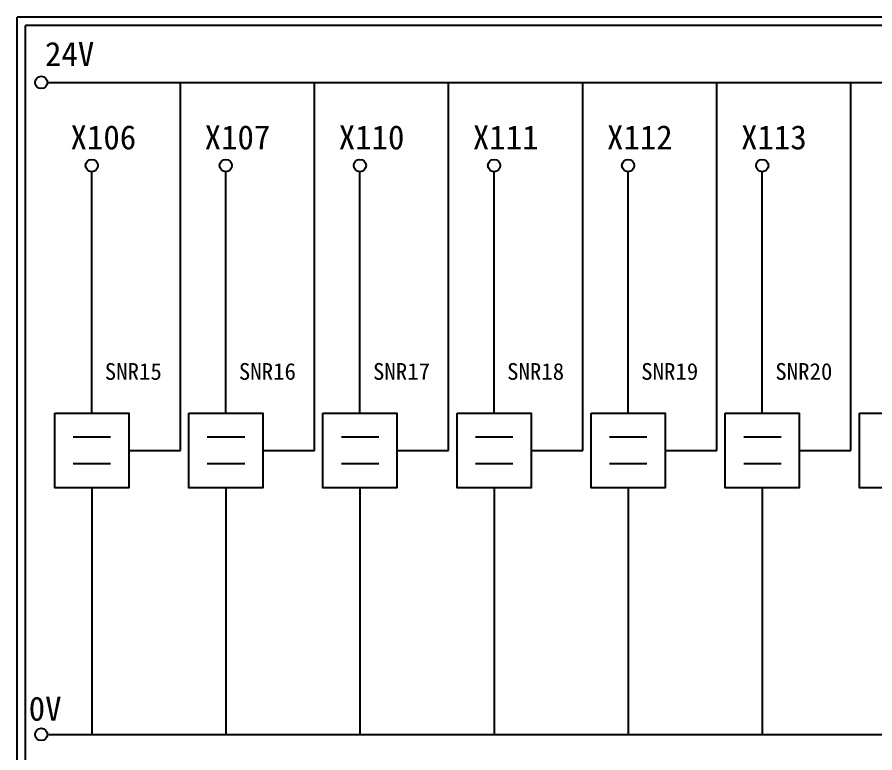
# Model space of a CAD drawing. Extents: x 325 to 612, y 3 to 207.
# Drawn here: x 325.3 to 453.2, y 97.2 to 207 of the extents above; entities that cross this region are included whole.
import ezdxf

# ---------------------------------------------------------------- set-up
doc = ezdxf.new("R2010")
doc.units = 0
doc.layers.get('0').update_dxf_attribs({"linetype": 'CONTINUOUS'})
doc.layers.add('圖框層', color=7, linetype='CONTINUOUS')
doc.layers.add('標尺寸層', color=3, linetype='CONTINUOUS')
doc.styles.add('STSL', font='KAIU.TTF')

msp = doc.modelspace()

# ---------------------------------------------------------------- linework, layer by layer
for p, q in [((349.67, 142.31), (349.67, 197.22)), ((369.67, 142.31), (369.67, 197.22)), ((389.67, 142.31), (389.67, 197.22)), ((409.67, 142.31), (409.67, 197.22)), ((429.67, 142.31), (429.67, 197.22)), ((449.67, 142.31), (449.67, 197.22)), ((336.44, 147.89), (336.44, 183.91)), ((356.44, 147.89), (356.44, 183.91)), ((376.44, 147.89), (376.44, 183.91)), ((396.44, 147.89), (396.44, 183.91)), ((416.44, 147.89), (416.44, 183.91)), ((436.44, 147.89), (436.44, 183.91)), ((341.96, 142.31), (349.67, 142.31)), ((361.96, 142.31), (369.67, 142.31)), ((381.96, 142.31), (389.67, 142.31)), ((401.96, 142.31), (409.67, 142.31)), ((421.96, 142.31), (429.67, 142.31)), ((441.96, 142.31), (449.67, 142.31)), ((336.44, 136.73), (336.44, 99.96)), ((356.44, 136.73), (356.44, 99.96)), ((376.44, 136.73), (376.44, 99.96)), ((396.44, 136.73), (396.44, 99.96)), ((416.44, 136.73), (416.44, 99.96)), ((436.44, 136.73), (436.44, 99.96))]:
    msp.add_line(p, q)
for points in [[(330.93, 147.89), (341.96, 147.89), (341.96, 136.73), (330.93, 136.73)], [(350.93, 147.89), (361.96, 147.89), (361.96, 136.73), (350.93, 136.73)], [(370.93, 147.89), (381.96, 147.89), (381.96, 136.73), (370.93, 136.73)], [(390.93, 147.89), (401.96, 147.89), (401.96, 136.73), (390.93, 136.73)], [(410.93, 147.89), (421.96, 147.89), (421.96, 136.73), (410.93, 136.73)], [(430.93, 147.89), (441.96, 147.89), (441.96, 136.73), (430.93, 136.73)], [(450.93, 147.89), (461.96, 147.89), (461.96, 136.73), (450.93, 136.73)]]:
    msp.add_lwpolyline(points, close=True)
at = {"layer": '圖框層', "color": 7}
for p, q in [((612.32, 206.97), (325.32, 206.97)), ((325.32, 3), (325.32, 206.97)), ((611.07, 205.72), (326.57, 205.72)), ((326.57, 4.25), (326.57, 205.72))]:
    msp.add_line(p, q, dxfattribs=at)
at = {"layer": '標尺寸層', "color": 7}
for p, q in [((329.84, 197.22), (607.44, 197.22)), ((333.68, 144.34), (339.25, 144.34)), ((353.68, 144.34), (359.25, 144.34)), ((373.68, 144.34), (379.25, 144.34)), ((393.68, 144.34), (399.25, 144.34)), ((413.68, 144.34), (419.25, 144.34)), ((433.68, 144.34), (439.25, 144.34)), ((333.68, 140.37), (339.25, 140.37)), ((353.68, 140.37), (359.25, 140.37)), ((373.68, 140.37), (379.25, 140.37)), ((393.68, 140.37), (399.25, 140.37)), ((413.68, 140.37), (419.25, 140.37)), ((433.68, 140.37), (439.25, 140.37)), ((330.05, 99.96), (607.44, 99.96))]:
    msp.add_line(p, q, dxfattribs=at)
for centre in [(328.92, 197.22), (336.44, 184.83), (356.44, 184.83), (376.44, 184.83), (396.44, 184.83), (416.44, 184.83), (436.44, 184.83), (328.92, 99.96)]:
    msp.add_circle(centre, 0.92, dxfattribs=at)

# ---------------------------------------------------------------- texts
at = {"layer": '圖框層', "color": 4, "style": 'STSL'}
for s, height, p in [('24V', 3.6, (329.47, 199.68)), ('X106', 3.6, (333.28, 187.24)), ('X107', 3.6, (353.28, 187.24)), ('X110', 3.6, (373.28, 187.24)), ('X111', 3.6, (393.28, 187.24)), ('X112', 3.6, (413.28, 187.24)), ('X113', 3.6, (433.28, 187.24)), ('SNR15', 2.5, (338.39, 152.86)), ('SNR16', 2.5, (358.39, 152.86)), ('SNR17', 2.5, (378.39, 152.86)), ('SNR18', 2.5, (398.39, 152.86)), ('SNR19', 2.5, (418.39, 152.86)), ('SNR20', 2.5, (438.39, 152.86)), ('0V', 3.6, (327.04, 102))]:
    msp.add_text(s, height=height, dxfattribs=at).set_placement(p)

doc.saveas('drawing.dxf')
